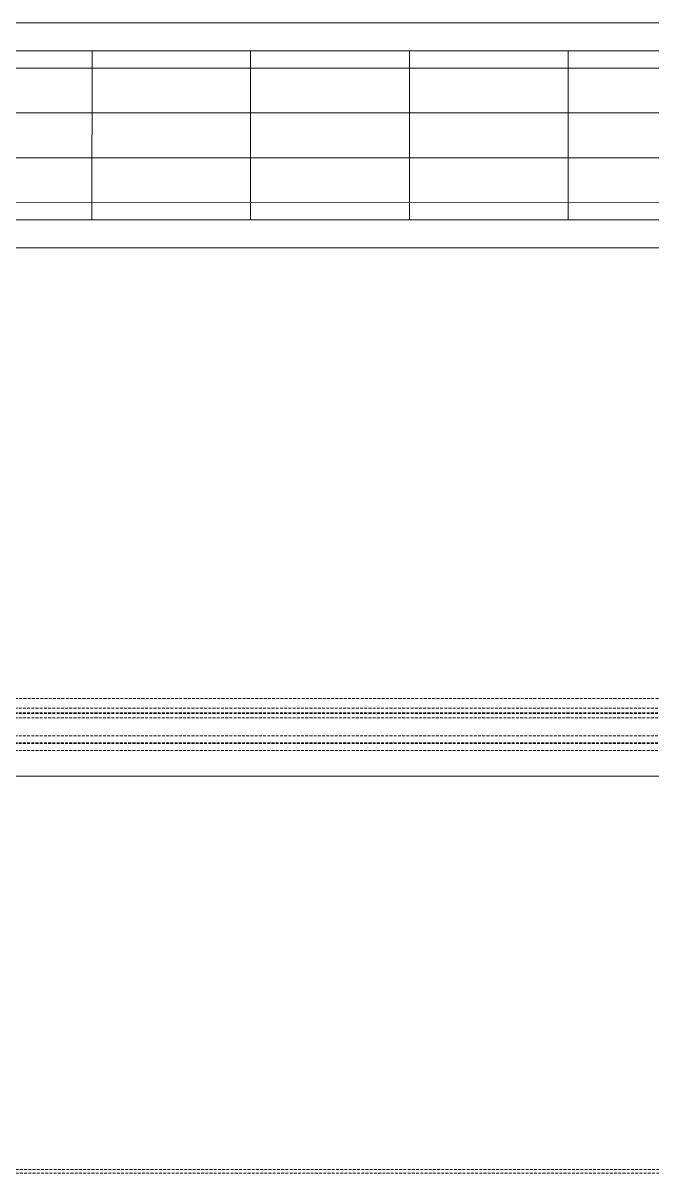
# Model space of a CAD drawing. Extents: x -1457 to 23780, y -2071 to 4205.
# Drawn here: x 3011 to 3066.9, y 284.7 to 387 of the extents above; entities that cross this region are included whole.
import ezdxf

# ---------------------------------------------------------------- set-up
doc = ezdxf.new("R2010")
doc.units = 0
doc.header["$MEASUREMENT"] = 0
doc.linetypes.add('HIDDEN', pattern=[0.375, 0.25, -0.125])
doc.layers.get('0').update_dxf_attribs({"color": 9, "lineweight": 9})
doc.layers.add('M-TEFRIS2-015', color=129, linetype='Continuous', lineweight=9)
doc.layers.add('T-KONVEKTOR', color=220, linetype='Continuous', lineweight=9)

# ---------------------------------------------------------------- blocks, each defined once
blk = doc.blocks.new('A$C4B7F52E3')
for p, q in [((250, 89.48), (0, 89.47)), ((250, 89.47), (0, 89.48)), ((0, 69.47), (250, 69.47))]:
    blk.add_line(p, q)
at = {"color": 252, "linetype": 'Continuous'}
for p, q in [((44.85, 71.95), (44.84, 86.99)), ((58.96, 71.95), (58.96, 86.99)), ((73.08, 71.95), (73.08, 86.99)), ((87.2, 71.95), (87.2, 86.99))]:
    blk.add_line(p, q, dxfattribs=at)
at = {"color": 252}
for p, q in [((199.29, 85.44), (2.49, 85.42)), ((196.99, 81.46), (2.49, 81.45)), ((194.68, 77.48), (2.49, 77.47)), ((192.38, 73.51), (2.49, 73.49))]:
    blk.add_line(p, q, dxfattribs=at)
blk.add_lwpolyline([(247.51, 86.99), (247.51, 71.95), (2.49, 71.95), (2.49, 86.99)], close=True)

msp = doc.modelspace()

# ---------------------------------------------------------------- linework, layer by layer
at = {"layer": 'M-TEFRIS2-015', "linetype": 'HIDDEN', "lineweight": 0}
for p, q in [((3319.5, 326.92), (1724.23, 326.92)), ((3087.7, 326.05), (2884.42, 326.05)), ((3087.7, 325.65), (2884.42, 325.65)), ((3087.7, 325.58), (2884.42, 325.58)), ((3087.7, 325.18), (2884.42, 325.18)), ((3087.7, 323.58), (2884.42, 323.58)), ((3087.7, 322.98), (2884.42, 322.98)), ((3087.7, 322.9), (2884.42, 322.9)), ((3087.7, 322.3), (2884.42, 322.3)), ((3319.5, 320), (1719.67, 320)), ((1719.67, 320), (3319.5, 320)), ((1719.56, 285), (3319.5, 285)), ((1719.56, 284.7), (4822.79, 284.7))]:
    msp.add_line(p, q, dxfattribs=at)

# ---------------------------------------------------------------- block references
at = {"layer": 'T-KONVEKTOR', "xscale": -1, "rotation": 180}
msp.add_blockref('A$C4B7F52E3', (2972.25, 456.48), dxfattribs=at)

doc.saveas('drawing.dxf')
